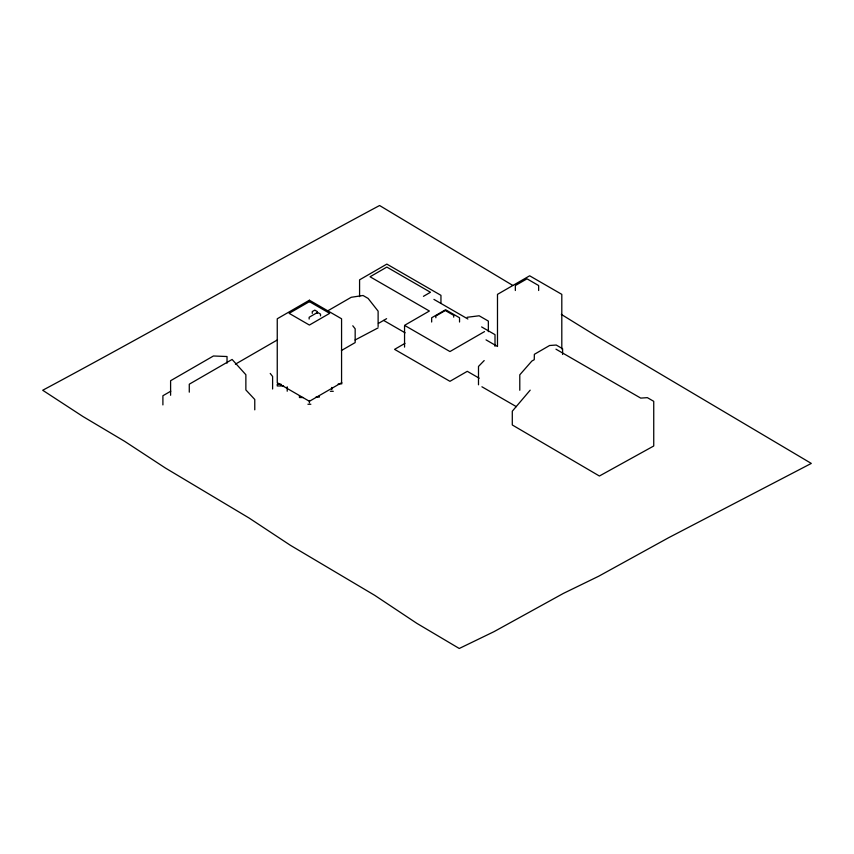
<?xml version="1.0" encoding="UTF-8"?>
<svg xmlns="http://www.w3.org/2000/svg" width="854" height="854" viewBox="0 0 854 854"><rect width="100%" height="100%" fill="white"/><g stroke="black" fill="none" stroke-linecap="round" stroke-linejoin="round"><path stroke-width="1.28" d="M530.185 390.161L512.293 411.212L512.293 424.972L599.401 476.02L653.737 445.991L653.737 401.327L647.353 397.654L640.724 398.103L555.975 349.179M484.186 360.569L478.496 366.43L478.496 384.802M170.789 391.185L162.9 395.744L162.9 404.913M235.394 364.167L277.497 339.86M327.029 311.262L351.229 297.288L363.035 295.495L368.117 298.42L378.119 311.155L378.119 326.591M423.445 296.327L430.469 292.271L386.841 267.078L370.06 276.771L429.381 311.016L404.55 325.353L449.951 351.56L484.528 331.598M378.418 323.41L386.606 318.681M341.419 350.524L355.168 342.582L355.168 328.811L352.787 325.78M404.956 343.372L394.58 349.361L449.951 381.322L467.287 371.319L479.201 378.194M355.093 339.999L378.119 327.861M467.159 317.282L479.158 315.777L488.349 321.083L488.349 331.651M338.152 384.033L341.803 383.82L341.803 382.581M315.724 397.249L319.375 397.035L319.375 395.797M281.051 384.225L277.251 384.225L277.251 385.955L283.592 385.955M330.359 391.292L333.284 391.292M303.245 397.526L299.444 397.526L299.444 395.797M307.931 404.241L310.856 404.241M433.928 299.391L467.875 319.001M481.603 326.922L495.01 334.661L495.01 346.286M486.011 339.86L497.487 346.489L497.487 294.363L529.651 275.799L561.804 294.363L561.804 348.987M383.617 320.41L405.116 332.814M481.923 386.777L516.328 406.643M512.784 285.428L379.582 205.515C266.672 265.957 155.642 329.857 42.7 390.257L82.945 416.517L124.631 441.315L165.324 467.981L249.048 517.994L290.424 545.322L374.725 595.334L416.88 623.367L459.26 648.485L494.007 631.661L563.362 593.423L598.707 576.215L668.565 537.742L811.3 463.423L595.024 335.216L561.313 314.389M270.227 373.444L272.607 376.475L272.607 388.997M562.605 354.474L562.605 348.72L556.232 345.037L549.602 345.496L534.358 354.325L534.252 359.694L531.85 361.05L519.787 374.821L519.787 390.267M538.65 290.499L538.65 285.546L527.003 278.82L515.346 285.546L515.346 290.499M459.537 322.022L459.537 317.773L445.596 309.724L431.665 317.773L431.665 322.022M453.709 317.144L453.709 315.361L445.318 310.525L435.86 315.98L435.86 317.763M440.952 303.085L440.952 295.335L386.841 264.099L359.577 279.834L359.577 296.626M404.55 326.057L404.55 347.108M331.832 387.417L331.832 389.573M320.517 315.873L320.517 314.101L317.581 312.404L309.148 317.272L309.148 319.054M317.293 313.354L317.293 311.582L314.784 310.13L312.265 311.582L312.265 313.354M309.404 400.505L309.404 402.789M287.211 386.798L287.211 391.217M254.77 409.835L254.77 399.48L245.867 389.936L245.867 374.725L232.107 359.459L189.278 384.193L189.278 392.157M227.025 363.163L227.025 356.524L213.425 355.99L170.597 380.724L170.597 395.274M309.404 300.213L277.251 318.777L277.251 382.72L309.404 401.284L341.568 382.72L341.568 318.777L309.404 300.213M309.404 301.643L289.132 313.343L309.404 325.054L329.687 313.343L309.404 301.643"/></g></svg>
